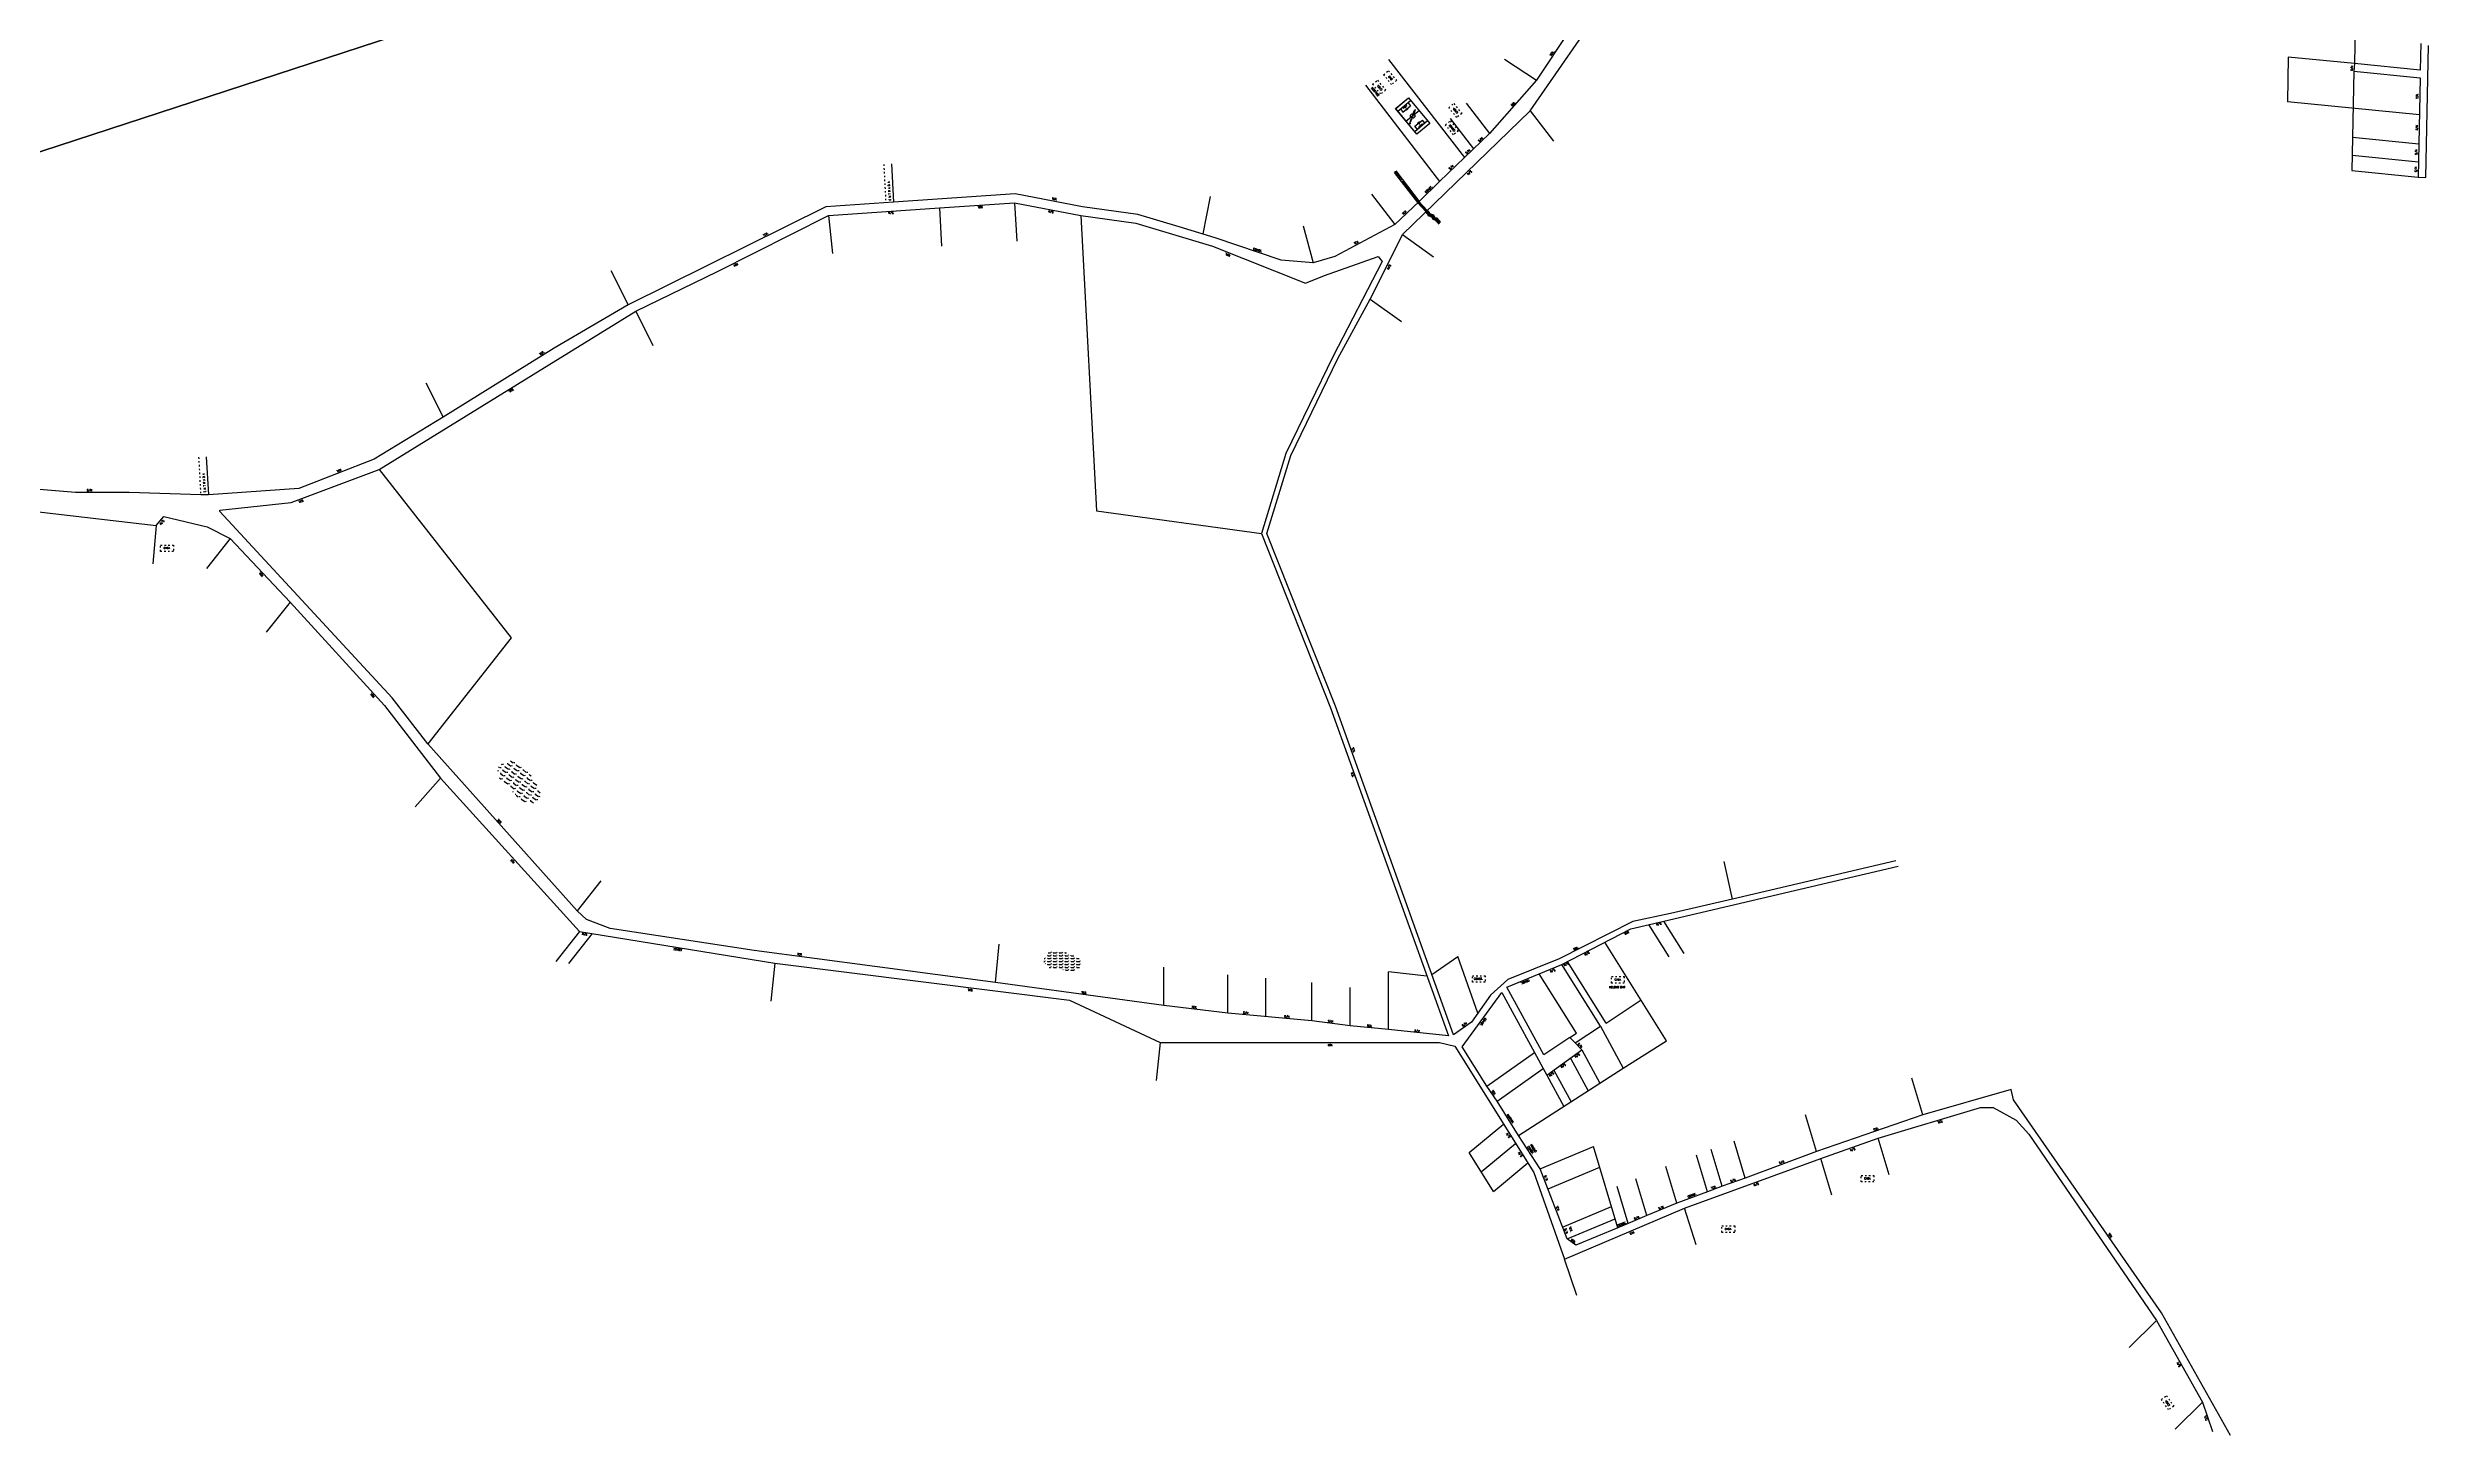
# Model space of a CAD drawing. Extents: x 714896 to 749292, y 8417558 to 8447149.
# Drawn here: x 743645 to 745511, y 8425134 to 8426222 of the extents above; entities that cross this region are included whole.
import ezdxf

# ---------------------------------------------------------------- set-up
doc = ezdxf.new("R2010")
doc.units = 0
doc.header["$MEASUREMENT"] = 0
doc.linetypes.add('ACAD_ISO03W100', pattern=[30, 12, -18])
for name, color, linetype in [('LOTE', 7, 'CONTINUOUS'), ('NUM-PORTA', 7, 'CONTINUOUS'), ('QUADRA', 6, 'CONTINUOUS'), ('REFERENCIA', 7, 'CONTINUOUS'), ('TEXTO', 7, 'CONTINUOUS')]:
    doc.layers.add(name, color=color, linetype=linetype)
doc.styles.add('RG100', font='ROMANS.shx', dxfattribs={"height": 12.5})
doc.styles.add('ROMANS', font='ROMANS.SHX', dxfattribs={"height": 1.5})

msp = doc.modelspace()

# ---------------------------------------------------------------- hatches: boundary and pattern name
at = {"layer": 'REFERENCIA'}
h = msp.add_hatch(dxfattribs=at)
h.set_pattern_fill('FLEX', color=24, scale=0.012926, angle=-37.1455, style=0)
h.set_pattern_definition([(322.8544675477, (-1700944.67539, 5725294.3457), (0.0495649321073, 0.065428448754), [0.0820826680924, -0.0820826680924]), (7.8544675477, (-1700944.609965, 5725294.29613), (0.0495649535164, 0.0654284770152), [0.0205206670231, -0.0750411385464, 0.0205206670231, -0.1160824725926])])
h.paths.add_polyline_path([(744725.3, 8426093.1), (744726.4, 8426093.8), (744719.9, 8426101), (744719, 8426100)])
h.paths.add_polyline_path([(744720.9, 8426098.2), (744723.5, 8426095.3), (744724.2, 8426095.9), (744721.7, 8426098.8)], flags=24)
h = msp.add_hatch(dxfattribs=at)
h.set_pattern_fill('FLEX', color=256, scale=0.5, angle=-36.4614, style=0)
h.set_pattern_definition([(323.53859607, (-4861852.1857, 2091783.3553), (1.8868426543, 2.5535171427), [3.175, -3.175]), (8.53859607, (-4861849.6322, 2091781.4685), (1.88684346926, 2.55351824567), [0.79375, -2.90263, 0.79375, -4.49013])])
h.paths.add_polyline_path([(744031.7, 8425633), (744031.4, 8425636.8), (744029.4, 8425642.6), (744027.1, 8425646.5), (744022.6, 8425652.6), (744018.8, 8425656.5), (744011.5, 8425662), (744008.9, 8425662.7), (744005.4, 8425662.5), (744000.8, 8425660.3), (743998, 8425657.4), (743998, 8425652.6), (743999.3, 8425649.1), (744005, 8425643.3), (744007, 8425641.1), (744016.2, 8425631.7), (744020, 8425630.1), (744025.3, 8425629.6), (744028.8, 8425630.1)])
h = msp.add_hatch(dxfattribs=at)
h.set_pattern_fill('FLEX', color=256, scale=0.359552, style=0)
h.set_pattern_definition([(0, (209092.9229, 2366682.147), (0, 2.2831553936), [2.2831553936, -2.2831553936]), (45, (209095.206, 2366682.1469), (2e-16, 2.28315637975), [0.5707888484, -2.0872930205, 0.5707888484, -3.2288707173])])
h.paths.add_polyline_path([(744455.8, 8425505.2), (744454, 8425507.3), (744450.4, 8425509.7), (744447.4, 8425511), (744442.1, 8425512.6), (744438.3, 8425513.3), (744431.7, 8425513.3), (744429.9, 8425512.6), (744428, 8425511), (744426.3, 8425507.8), (744425.9, 8425504.9), (744427.9, 8425502.1), (744430.2, 8425500.6), (744435.9, 8425499.7), (744438, 8425499.3), (744447.4, 8425497.8), (744450.3, 8425498.5), (744453.5, 8425500.5), (744455.3, 8425502.3)])

# ---------------------------------------------------------------- linework, layer by layer
at = {"layer": 'LOTE'}
for p, q in [((744703.3, 8426171.8), (744713.4, 8426180.2)), ((744705.4, 8426173.6), (744707.4, 8426171.1)), ((744707, 8426174.9), (744707.7, 8426174.1)), ((744707.4, 8426171.1), (744713.3, 8426176)), ((744707.7, 8426174.1), (744710.3, 8426176.3)), ((744707.8, 8426175.6), (744707.8, 8426175.5)), ((744708.8, 8426176.5), (744708.9, 8426176.4)), ((744709.9, 8426174.6), (744709.4, 8426174.2)), ((744709.7, 8426177.1), (744710.3, 8426176.3)), ((744720, 8426172.1), (744710, 8426163.8)), ((744711.3, 8426178.5), (744713.3, 8426176)), ((744716.7, 8426159.9), (744722.6, 8426164.8)), ((744726.7, 8426164.1), (744716.7, 8426155.7)), ((744718.7, 8426157.5), (744716.7, 8426159.9)), ((744719.7, 8426159.6), (744722.4, 8426161.8)), ((744720.4, 8426158.8), (744719.7, 8426159.6)), ((744720.6, 8426161.7), (744720.1, 8426161.3)), ((744721.2, 8426159.4), (744721.1, 8426159.5)), ((744723, 8426161), (744722.4, 8426161.8)), ((744724.6, 8426162.4), (744722.6, 8426164.8))]:
    msp.add_line(p, q, dxfattribs=at)
at = {"layer": 'LOTE', "color": 7}
for points in [[(745454.1, 8426252.8), (745453.3, 8426209)], [(744696, 8426212.2), (744755.5, 8426135.4)], [(744787, 8426212.5), (744812, 8426196)], [(745401.3, 8426214.1), (745400.7, 8426179.1)], [(745453.3, 8426209), (745401.3, 8426214.1)], [(744678, 8426192.2), (744736.1, 8426116.7)], [(745452.7, 8426203), (745451.2, 8426125.2)], [(744757, 8426178), (744775.3, 8426154.2)], [(744807, 8426172), (744825.3, 8426148.2)], [(745504.1, 8426168.9), (745400.7, 8426179.1)], [(744744.4, 8426166.1), (744762.7, 8426142.3)], [(745503.7, 8426145.9), (745451.7, 8426151)], [(744306.4, 8426130.5), (744308, 8426100.5)], [(745503.4, 8426131.9), (745451.4, 8426137)], [(744700.6, 8426123.8), (744718.9, 8426100.1)], [(744701.7, 8426124.9), (744720, 8426101.1)], [(745451.2, 8426125.2), (745503.2, 8426120.1)], [(744344, 8426096), (744345.6, 8426066)], [(744403, 8426100), (744404.6, 8426070)], [(744556.2, 8426105), (744550.4, 8426075.6)], [(744682.7, 8426106.8), (744701, 8426083)], [(744257, 8426090), (744260.2, 8426060.2)], [(744455, 8426090), (744467.3, 8425858.5)], [(744629.1, 8426081.9), (744637, 8426053)], [(744707, 8426075), (744731.4, 8426057.6)], [(744086.5, 8426046.8), (744100, 8426020)], [(744681.7, 8426024.5), (744706.2, 8426007)], [(744106, 8426015), (744119.5, 8425988.2)], [(743941.5, 8425958.8), (743955, 8425932)], [(743769.4, 8425901), (743771, 8425871)], [(743905, 8425891), (744008.4, 8425759.1)], [(744467.3, 8425858.5), (744596.5, 8425840.7)], [(743730, 8425847), (743727.4, 8425817.1)], [(743788, 8425837), (743769.5, 8425813.4)], [(743835, 8425787), (743816.4, 8425763.4)], [(744008.4, 8425759.1), (743943, 8425676)], [(743953, 8425649), (743933.1, 8425626.5)], [(744965.7, 8425554.3), (744959.2, 8425583.7)], [(744078.6, 8425568.6), (744060, 8425545)], [(744916.1, 8425508.9), (744900.2, 8425534.4)], [(744927.8, 8425511.7), (744911.9, 8425537.1)], [(744062, 8425529), (744043.4, 8425505.4)], [(744071.9, 8425527.4), (744053.3, 8425503.8)], [(744388, 8425489), (744390.8, 8425518.9)], [(744914, 8425443.3), (744865.7, 8425520.5)], [(744215, 8425504), (744211.9, 8425474.2)], [(744520, 8425471), (744520, 8425501)], [(744726.2, 8425494), (744696, 8425497.3)], [(744696, 8425452), (744696, 8425497.3)], [(744730.1, 8425495.1), (744750.4, 8425509.3)], [(744766, 8425465), (744750.4, 8425509.3)], [(744862.2, 8425454.7), (744832, 8425503)], [(744866.7, 8425457), (744836.4, 8425505.3)], [(744570, 8425465), (744570, 8425495)], [(744599.9, 8425462.3), (744599.9, 8425492.3)], [(744636, 8425459), (744636, 8425489)], [(744666, 8425455), (744666, 8425485)], [(744843.3, 8425449.2), (744814.2, 8425495.8)], [(744866.7, 8425457), (744894, 8425475.2)], [(744517, 8425442), (744513.9, 8425412.2)], [(744838.2, 8425445.8), (744843.3, 8425449.2)], [(744842.4, 8425441.5), (744862.2, 8425454.7)], [(744862.2, 8425454.7), (744880.1, 8425421.7)], [(744880.1, 8425421.7), (744914, 8425443.3)], [(744773.2, 8425407.8), (744810.4, 8425434.1)], [(744781.2, 8425395.8), (744817.4, 8425421.4)], [(744798, 8425369), (744880.1, 8425421.7)], [(744838.7, 8425429.6), (744852.6, 8425404)], [(744847.6, 8425436.1), (744861.8, 8425409.9)], [(744820.2, 8425416.2), (744833.5, 8425391.7)], [(744825.7, 8425420.2), (744839.2, 8425395.4)], [(745114.9, 8425385.3), (745106.3, 8425414)], [(745031.5, 8425356.4), (745022.9, 8425385.2)], [(744759.2, 8425355.7), (744786.2, 8425378)], [(745088.6, 8425338.3), (745080, 8425367)], [(744778.3, 8425325.2), (744759.2, 8425355.7)], [(744768.7, 8425340.5), (744795.7, 8425362.8)], [(744778.3, 8425325.2), (744805.3, 8425347.5)], [(744815, 8425343), (744856.7, 8425360.4)], [(744875.8, 8425296.7), (744856.7, 8425360.4)], [(744946, 8425324.9), (744937.4, 8425353.7)], [(744957.6, 8425329.2), (744949, 8425358)], [(744975.5, 8425335.7), (744966.9, 8425364.5)], [(745043.6, 8425322.3), (745035, 8425351)], [(744821.1, 8425327.1), (744861.6, 8425344.1)], [(744884, 8425300.1), (744875.3, 8425329)], [(744898.6, 8425306.2), (744890, 8425335.1)], [(744922, 8425316), (744913.4, 8425344.8)], [(744832.4, 8425297.3), (744870.8, 8425313.4)], [(744937.1, 8425283.4), (744928, 8425312)], [(744836, 8425288), (744873.7, 8425303.7)], [(744843.7, 8425243.6), (744834, 8425272)], [(745276.7, 8425202.9), (745298, 8425224)], [(745312.7, 8425138.9), (745334, 8425160)]]:
    msp.add_lwpolyline(points, dxfattribs=at)
at = {"layer": 'LOTE', "color": 7, "linetype": 'ACAD_ISO03W100', "ltscale": 0.1}
for points in [[(744689.9, 8426185.1), (744683.6, 8426192.8), (744687.5, 8426196), (744693.8, 8426188.2), (744689.9, 8426185.1)], [(744698.5, 8426192.6), (744692.2, 8426200.3), (744696, 8426203.5), (744702.4, 8426195.8), (744698.5, 8426192.6)], [(744749.6, 8426166.8), (744743.3, 8426174.5), (744747.2, 8426177.7), (744753.5, 8426170), (744749.6, 8426166.8)], [(744747, 8426153.3), (744740.7, 8426161), (744744.5, 8426164.2), (744750.9, 8426156.4), (744747, 8426153.3)], [(744300.4, 8426130.1), (744302, 8426100.1)], [(743763.4, 8425900.5), (743765, 8425871.2)], [(743733.6, 8425831.7), (743743.6, 8425831.7), (743743.6, 8425826.7), (743733.6, 8425826.7), (743733.6, 8425831.7)], [(744761.8, 8425494.2), (744771.8, 8425494.2), (744771.8, 8425489.2), (744761.8, 8425489.2), (744761.8, 8425494.2)], [(744870.9, 8425493.5), (744880.9, 8425493.5), (744880.9, 8425488.5), (744870.9, 8425488.5), (744870.9, 8425493.5)], [(745066.6, 8425337.6), (745076.6, 8425337.6), (745076.6, 8425332.6), (745066.6, 8425332.6), (745066.6, 8425337.6)], [(744957.4, 8425298.1), (744967.4, 8425298.1), (744967.4, 8425293.1), (744957.4, 8425293.1), (744957.4, 8425298.1)], [(745307.5, 8425154), (745301.9, 8425162.2), (745306, 8425165.1), (745311.6, 8425156.8), (745307.5, 8425154)]]:
    msp.add_lwpolyline(points, dxfattribs=at)
at = {"layer": 'LOTE', "color": 3}
for points in [[(744701.6, 8426173.8), (744711.7, 8426182.3), (744728.5, 8426162.1), (744718.3, 8426153.7)], [(744701.7, 8426173.8), (744711.7, 8426182.2), (744728.4, 8426162.1), (744718.3, 8426153.7)]]:
    msp.add_lwpolyline(points, close=True, dxfattribs=at)
at = {"layer": 'LOTE'}
msp.add_circle((744715, 8426168), 1.74, dxfattribs=at)
for centre, start, end in [((744709.7, 8426174.4), 256.5531, 2.8133), ((744720.4, 8426161.5), 76.5531, 182.8133)]:
    msp.add_arc(centre, 1.74, start, end, dxfattribs=at)
at = {"layer": 'QUADRA', "color": 6, "linetype": 'CONTINUOUS'}
for points in [[(743325, 8426037.5), (744376.2, 8426380.9)], [(744838, 8426235), (744812, 8426196), (744775.3, 8426154.2), (744755.5, 8426135.4), (744736.1, 8426116.7), (744720, 8426101.1), (744701, 8426083), (744654, 8426058), (744637, 8426053), (744612, 8426055), (744560.3, 8426072.6), (744531.9, 8426081.1), (744499.5, 8426090.9), (744456.1, 8426096.9), (744403.4, 8426107), (744308, 8426100.5), (744255.1, 8426096.9), (744100, 8426020), (744042, 8425986), (743955, 8425932), (743901, 8425899.1), (743842, 8425876), (743771, 8425871), (743765, 8425871.2), (743709, 8425873), (743666.8, 8425872.9), (743587.9, 8425879.4)]]:
    msp.add_lwpolyline(points, dxfattribs=at)
at = {"layer": 'QUADRA', "linetype": 'CONTINUOUS'}
for points in [[(744376.2, 8426380.9), (743325, 8426037.5)], [(745093.8, 8425584.2), (744965.7, 8425554.3), (744917, 8425543), (744887.6, 8425536.7), (744829.8, 8425507.4), (744789.5, 8425491.2), (744776, 8425479), (744766, 8425465), (744761, 8425457.8), (744747, 8425448), (744654.5, 8425705.5), (744600.7, 8425840.9), (744619.5, 8425902), (744656.4, 8425977.9), (744681.7, 8426024.5), (744696, 8426053), (744707, 8426075), (744807, 8426172), (744868, 8426260)], [(745505.2, 8426224.7), (745504.8, 8426203.9), (745453.3, 8426209), (745452.7, 8426203), (745504.7, 8426197.9), (745503.2, 8426120.1), (745509.2, 8426119.9), (745511.2, 8426223.3)], [(745356, 8425134), (745302, 8425230), (745186, 8425397), (745184, 8425405), (745114.9, 8425385.3), (745031.5, 8425356.4), (744975.5, 8425335.7), (744957.6, 8425329.2), (744946, 8425324.9), (744922, 8425316), (744898.6, 8425306.2), (744884, 8425300.1), (744875.8, 8425296.7), (744843, 8425283), (744836, 8425288), (744815, 8425343), (744798, 8425369), (744781.2, 8425395.8), (744773.2, 8425407.8), (744753.8, 8425438.5), (744785, 8425481), (744820.2, 8425416.2), (744847.6, 8425436.1), (744841.6, 8425442.3), (744838.2, 8425445.8), (744817.7, 8425432.1), (744788.8, 8425485.3), (744814.2, 8425495.8), (744832, 8425503), (744886, 8425531), (744911.9, 8425537.1), (745095.5, 8425580)]]:
    msp.add_lwpolyline(points, dxfattribs=at)
msp.add_lwpolyline([(744743.1, 8425447), (744696, 8425452), (744666, 8425455), (744636, 8425459), (744570, 8425465), (744520, 8425471), (744388, 8425489), (744198.8, 8425513.9), (744085.9, 8425531.2), (744067.4, 8425538.4), (744060, 8425545), (743943, 8425676), (743915, 8425712), (743780, 8425858), (743780, 8425859), (743836, 8425865), (743905, 8425891), (744106, 8426015), (744170, 8426046), (744257, 8426090), (744344, 8426096), (744403, 8426100), (744455, 8426090), (744498, 8426084), (744558, 8426066), (744631, 8426037), (744646, 8426043), (744688, 8426058), (744691, 8426054), (744652.8, 8425979.7), (744615.7, 8425903.5), (744596.5, 8425840.7), (744650.7, 8425704.1)], close=True, dxfattribs=at)
at = {"layer": 'QUADRA', "ltscale": 5}
msp.add_lwpolyline([(743309.6, 8425895.9), (743730, 8425847), (743736, 8425854), (743770, 8425846), (743788, 8425837), (743835, 8425787), (743909, 8425706), (743953, 8425649), (744062, 8425529), (744215, 8425504), (744446, 8425475), (744517, 8425442), (744736, 8425442), (744748, 8425439), (744810, 8425340), (744834, 8425272), (744928, 8425312), (745035, 8425351), (745080, 8425367), (745160, 8425391), (745170, 8425391), (745188, 8425381), (745198, 8425370), (745298, 8425224), (745334, 8425160), (745342, 8425137)], dxfattribs=at)
at = {"layer": 'REFERENCIA'}
for points in [[(744708.4, 8426114.5), (744709.3, 8426113.2), (744709.6, 8426112.4), (744711.3, 8426111.1), (744712.3, 8426108.9), (744713.4, 8426108.5), (744715.3, 8426105.7), (744715.4, 8426105.2), (744715.5, 8426105.1), (744716.6, 8426104.3), (744718.6, 8426101.9), (744719.2, 8426100.3)], [(744708.6, 8426114.7), (744709.5, 8426113.3), (744709.8, 8426112.6), (744711.5, 8426111.3), (744712.5, 8426109), (744713.6, 8426108.6), (744715.5, 8426105.9), (744715.6, 8426105.3), (744715.7, 8426105.2), (744716.8, 8426104.4), (744718.7, 8426102), (744719.4, 8426100.5)], [(744708.8, 8426114.8), (744709.7, 8426113.4), (744710, 8426112.7), (744711.7, 8426111.4), (744712.7, 8426109.2), (744713.8, 8426108.7), (744715.7, 8426106), (744715.8, 8426105.4), (744715.9, 8426105.3), (744717, 8426104.5), (744718.9, 8426102.1), (744719.5, 8426100.7)], [(744708.9, 8426114.8), (744709.9, 8426113.5), (744710.2, 8426112.7), (744711.9, 8426111.4), (744712.9, 8426109.2), (744714, 8426108.8), (744715.9, 8426106), (744716, 8426105.4), (744716.1, 8426105.4), (744717.2, 8426104.6), (744719.1, 8426102.2), (744719.7, 8426100.8)], [(744725.7, 8426093.1), (744727.2, 8426091.8), (744727.5, 8426090.8), (744730.4, 8426089.7), (744731.5, 8426087.6), (744733.2, 8426087.3), (744735.6, 8426084.7), (744735.8, 8426084.1), (744735.9, 8426084.1)], [(744725.9, 8426093.3), (744727.4, 8426092), (744727.7, 8426091), (744730.6, 8426089.9), (744731.6, 8426087.8), (744733.3, 8426087.5), (744735.8, 8426084.9), (744736, 8426084.3), (744736.1, 8426084.3)], [(744726.2, 8426093.6), (744727.6, 8426092.3), (744727.9, 8426091.3), (744730.8, 8426090.2), (744731.9, 8426088.1), (744733.6, 8426087.8), (744736, 8426085.2), (744736.2, 8426084.6), (744736.3, 8426084.6)], [(744726.4, 8426093.8), (744727.8, 8426092.5), (744728.1, 8426091.5), (744731, 8426090.4), (744732.1, 8426088.3), (744733.8, 8426088), (744736.2, 8426085.4), (744736.4, 8426084.8), (744736.6, 8426084.8)], [(744726.6, 8426094), (744728, 8426092.7), (744728.3, 8426091.7), (744731.2, 8426090.6), (744732.3, 8426088.5), (744734, 8426088.2), (744736.4, 8426085.6), (744736.6, 8426085), (744736.8, 8426085)], [(744725, 8426092.5), (744726.5, 8426091.1), (744726.8, 8426090.1), (744729.7, 8426089), (744730.8, 8426087), (744732.5, 8426086.7), (744734.9, 8426084.1), (744735.1, 8426083.4), (744735.2, 8426083.4)], [(744725.3, 8426092.7), (744726.7, 8426091.4), (744727, 8426090.4), (744729.9, 8426089.3), (744731, 8426087.2), (744732.7, 8426086.9), (744735.1, 8426084.3), (744735.4, 8426083.7), (744735.5, 8426083.7)], [(744725.5, 8426092.9), (744727, 8426091.6), (744727.3, 8426090.6), (744730.2, 8426089.5), (744731.3, 8426087.4), (744733, 8426087.1), (744735.4, 8426084.5), (744735.6, 8426083.9), (744735.7, 8426083.9)]]:
    msp.add_lwpolyline(points, dxfattribs=at)
at = {"layer": 'REFERENCIA', "color": 24}
msp.add_lwpolyline([(744719, 8426100), (744719.9, 8426101), (744726.4, 8426093.8), (744725.3, 8426093.1), (744719, 8426100)], dxfattribs=at)

# ---------------------------------------------------------------- texts
at = {"layer": 'NUM-PORTA', "color": 7, "style": 'ROMANS'}
for s, rotation, p in [('S/N', 85.0744, (745451.7, 8426203.3, -75.7)), ('S/N', 41.7701, (744767.1, 8426147.6, -37.8)), ('S/N', 87.9708, (745502.7, 8426156.8, -75.7)), ('S/N', 41.7701, (744757.2, 8426138.1, -37.8)), ('S/N', 87.9708, (745502.3, 8426137.5, -75.7)), ('E N T R A D A', 94.3476, (744306.1, 8426101.8, -37.8)), ('S/N', 41.5528, (744744.1, 8426125.8, -37.8)), ('S/N', 222.2119, (744760.6, 8426125.5, -37.8)), ('S/N', 87.9708, (745502, 8426124, -75.7)), ('S/N', 181.6826, (744308.1, 8426092.8, -37.8)), ('S/N', 168.0377, (744433.6, 8426093.2, -37.8)), ('S/N', 242.1068, (744696.8, 8426051.8, -37.8)), ('E N T R A D A', 94.3476, (743769.1, 8425873.1, -37.8)), ('S/N', 0.013, (743675.7, 8425874, -37.8)), ('S/N', 228.7305, (743735.5, 8425851.6, -37.8)), ('S/N', 193.8554, (744909.8, 8425535.9, -37.8)), ('S/N', 171.2784, (744068, 8425527.2, -37.8)), ('S/N', 199.3518, (744826.4, 8425499.5, -37.8)), ('S/N', 206.549, (744836.9, 8425504.8, -37.8)), ('S/N', 206.549, (744853.2, 8425513.2, -37.8)), ('S/N', 354.0419, (744582, 8425464.7, -37.8)), ('S/N', 354.0419, (744614.3, 8425461.7, -37.8)), ('S/N', 354.0419, (744648.5, 8425458, -37.8)), ('S/N', 354.0419, (744716.3, 8425450.5, -37.8)), ('S/N', 33.6316, (744754.3, 8425454.3, -37.8)), ('S/N', 312.1459, (744844.2, 8425440.7, -37.8)), ('S/N', 212.8694, (744834.4, 8425425.4, -37.8)), ('S/N', 212.8694, (744845.4, 8425433.4, -37.8)), ('S/N', 212.8694, (744825.2, 8425418.7, -37.8)), ('S/N', 122.3179, (744791.7, 8425367.7, -37.8)), ('S/N', 122.3179, (744801.1, 8425352.7, -37.8)), ('S/N', 16.9857, (745002.4, 8425346.8, -37.8)), ('S/N', 198.3137, (745061.6, 8425359.3, -37.8)), ('S/N', 290.9748, (744818.1, 8425337.4, -37.8)), ('S/N', 18.9172, (744964.3, 8425332.4, -37.8)), ('S/N', 198.3137, (744986, 8425332, -37.8)), ('S/N', 21.4757, (744908, 8425311, -37.8)), ('S/N', 290.9748, (744833.9, 8425295.8, -37.8)), ('S/N', 20.5655, (744888.9, 8425303, -37.8)), ('S/N', 118.4186, (745317.1, 8425188.1, -37.8))]:
    msp.add_text(s, height=1.5, rotation=rotation, dxfattribs=at).set_placement(p)
at = {"layer": 'TEXTO', "color": 7, "style": 'ROMANS'}
for s, height, rotation, p in [('TER.', 1.5, 56.0427, (744823.6, 8426214.8, -37.8)), ('EDILSON', 1.5, 129.2989, (744688.8, 8426184.3, -37.8)), ('CASA', 1.5, 129.2989, (744691.3, 8426188.7, -37.8)), ('BAR', 1.5, 129.2989, (744699.4, 8426196.8, -37.8)), ('CASA', 1.5, 129.2989, (744750.7, 8426170.7, -37.8)), ('TER.', 1.5, 47.1416, (744793, 8426175.3, -37.8)), ('TER.', 1.5, 87.9708, (745503.1, 8426181.3, -75.7)), ('CONST.', 1.5, 129.2989, (744748.5, 8426156.6, -37.8)), ('CANALETA DE AGUA', 1, 307.7156, (744700.7, 8426124.2, -37.8)), ('CONST.', 1.5, 42.9326, (744725.5, 8426107.5, -37.8)), ('TER.', 1.5, 183.5903, (744378.1, 8426097.5, -37.8)), ('TER.', 1.5, 352.4898, (744432.1, 8426102.5, -37.8)), ('TER.', 1.5, 43.6266, (744707.7, 8426090.4, -37.8)), ('TER.', 1.5, 25.2866, (744206.3, 8426073.7, -37.8)), ('TER.', 1.5, 156.736, (744572.3, 8426059.1, -37.8)), ('CONST.', 1.5, 343.1785, (744589.8, 8426063.3, -37.8)), ('TER.', 1.5, 27.7947, (744669.6, 8426067.2, -37.8)), ('TER.', 1.5, 206.4007, (744185.8, 8426052.9, -37.8)), ('TER.', 1.5, 32.7529, (744031.1, 8425980.4, -37.8)), ('TER.', 1.5, 211.5115, (744009.6, 8425954.6, -37.8)), ('TER.', 1.5, 19.8913, (743872, 8425888.7, -37.8)), ('TER.', 1.5, 199.8913, (743845.4, 8425867.5, -37.8)), ('TER.', 1.5, 133.3526, (743814.4, 8425807.8, -37.8)), ('TER.', 1.5, 133.3526, (743901.6, 8425713, -37.8)), ('TER.', 1.5, 290.7183, (744667.2, 8425672.9, -37.8)), ('TER.', 1.5, 110.4215, (744669.3, 8425650.3, -37.8)), ('TER.', 1.5, 312.6094, (743997.3, 8425616.1, -37.8)), ('TER.', 1.5, 133.3526, (744011.3, 8425583.1, -37.8)), ('CONST.', 1.5, 171.2784, (744142.3, 8425515, -37.8)), ('TER.', 1.5, 25.5254, (744841.3, 8425514, -37.8)), ('TER.', 1.5, 206.549, (744884.2, 8425529.3, -37.8)), ('TER.', 1.5, 354.0419, (744232.5, 8425510.4, -37.8)), ('TER.', 1.5, 173.2357, (744370.3, 8425483.5, -37.8)), ('TER.', 1.5, 354.0419, (744455.3, 8425480.4, -37.8)), ('CONST.', 1.5, 200.7055, (744806.1, 8425491.3, -37.8)), ('TER.', 1.5, 354.0419, (744541.7, 8425469, -37.8)), ('CONST.', 1.5, 234.1334, (744771.7, 8425461.3, -37.8)), ('TER.', 1.5, 180.5155, (744652.2, 8425440.7, -37.8)), ('TER.', 1.5, 354.0419, (744679, 8425454.4, -37.8)), ('TER.', 1.5, 303.3631, (744776.7, 8425404, -37.8)), ('MURADA', 1.5, 303.3631, (744788.7, 8425385.2, -37.8)), ('TER.', 1.5, 19.0193, (745076.3, 8425372.7, -37.8)), ('TER.', 1.5, 196.0894, (745130.2, 8425381, -37.8)), ('CONST.', 1.5, 305.1179, (744804.8, 8425360.1, -37.8)), ('PREDIO', 1.5, 305.1179, (744806.9, 8425361.5, -37.8)), ('TER.', 1.5, 18.3364, (744949.2, 8425327, -37.8)), ('TER.', 1.5, 290.9748, (744827.3, 8425313.4, -37.8)), ('CONST.', 1.5, 19.8251, (744930.9, 8425320.3, -37.8)), ('TER.', 1.5, 290.9748, (744837.4, 8425297.2, -37.8)), ('CONST.', 1.5, 20.9748, (744876, 8425297.7, -37.8)), ('TER.', 1.5, 202.973, (744888.4, 8425294.1, -37.8)), ('TER.', 1.5, 305.1154, (745260, 8425291.8, -37.8)), ('TER.', 1.5, 326.0346, (744838.7, 8425286.9, -37.8)), ('CASA', 1.5, 124.2544, (745308.7, 8425157.6, -37.8)), ('TER.', 1.5, 109.66, (745338.2, 8425145.8, -37.8))]:
    msp.add_text(s, height=height, rotation=rotation, dxfattribs=at).set_placement(p)
at = {"layer": 'TEXTO', "linetype": 'CONTINUOUS', "style": 'RG100'}
msp.add_text('CAMPO DE FUTEBOL ', height=0.9, rotation=69.4797, dxfattribs=at).set_placement((744713.1, 8426161.7))
at = {"layer": 'TEXTO'}
msp.add_text('BUEIRO', height=0.663, rotation=311.5354, dxfattribs=at).set_placement((744721.1, 8426098.2))
at = {"layer": 'TEXTO', "color": 7, "style": 'ROMANS'}
for s, p in [('CASA', (743736, 8425828.7, -37.8)), ('CONST.', (744762.9, 8425491.1, -37.8)), ('HELENO BAR', (744868.9, 8425484.6, -37.8)), ('CASA', (744873.3, 8425490.4, -37.8)), ('CASA', (745068.9, 8425334.6, -37.8)), ('CASA', (744959.7, 8425295, -37.8))]:
    msp.add_text(s, height=1.5, dxfattribs=at).set_placement(p)

doc.saveas('drawing.dxf')
